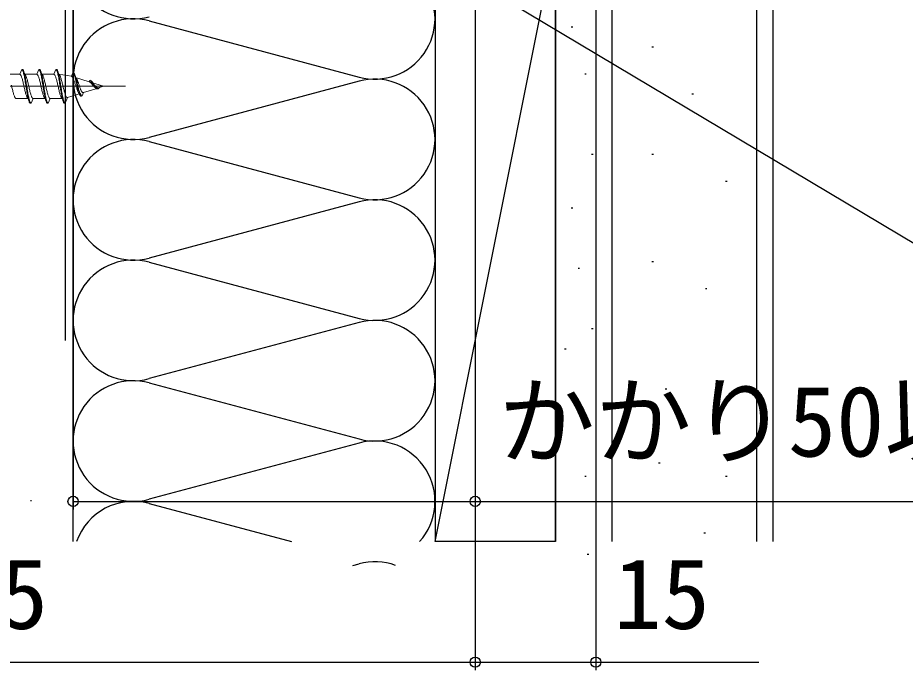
# Model space of a CAD drawing. Units: millimetres, scale not verified. Extents: x -525 to 525, y -783 to 779.
# Drawn here: x -344.9 to -234.5, y 14.6 to 95.7 of the extents above; entities that cross this region are included whole.
import ezdxf
from ezdxf.enums import TextEntityAlignment as Align

# ---------------------------------------------------------------- set-up
doc = ezdxf.new("R2010")
doc.units = ezdxf.units.MM
doc.header["$LTSCALE"] = 4
doc.layers.add('0-5_YKK_13', color=4, linetype='Continuous', lineweight=18)
doc.layers.add('0-7_YKK_D', color=6, linetype='Continuous')
doc.layers.add('0-9_YSS_K', color=3, linetype='Continuous')
doc.styles.add('ＭＳ ゴシック', font='')
doc.styles.get('ＭＳ ゴシック').set_extended_font_data('MS Gothic')

msp = doc.modelspace()

# ---------------------------------------------------------------- linework, layer by layer
at = {"layer": '0-5_YKK_13'}
for p, q in [((-344.038, 88.68), (-344.008, 88.674)), ((-338.202, 88.431), (-338.026, 88.854)), ((-331.489, 87.18), (-392.989, 87.18)), ((-337.677, 88.263), (-337.649, 88.242)), ((-335.877, 87.911), (-335.847, 87.89)), ((-343.326, 85.08), (-343.226, 85.08)), ((-339.335, 85.68), (-339.086, 85.08)), ((-338.986, 85.086), (-338.702, 85.773))]:
    msp.add_line(p, q, dxfattribs=at)
for points in [[(-344.635, 88.68), (-346.158, 88.68), (-346.406, 89.28)], [(-343.634, 85.703), (-343.663, 85.731), (-343.693, 85.77), (-343.722, 85.821), (-343.752, 85.881), (-343.781, 85.951), (-343.81, 86.031), (-343.84, 86.119), (-343.869, 86.216), (-343.899, 86.32), (-343.928, 86.43), (-343.958, 86.546), (-343.987, 86.667), (-344.017, 86.792), (-344.046, 86.92), (-344.075, 87.049), (-344.105, 87.18), (-344.134, 87.311), (-344.164, 87.44), (-344.193, 87.568), (-344.223, 87.693), (-344.252, 87.814), (-344.282, 87.93), (-344.311, 88.04), (-344.34, 88.144), (-344.37, 88.241), (-344.399, 88.329), (-344.429, 88.409), (-344.458, 88.479), (-344.488, 88.539), (-344.517, 88.59), (-344.547, 88.629), (-344.576, 88.657), (-344.605, 88.674), (-344.635, 88.68), (-344.386, 89.28), (-344.286, 89.28), (-344.257, 89.272), (-344.227, 89.248), (-344.198, 89.208)], [(-344.386, 89.28), (-344.357, 89.272), (-344.327, 89.248), (-344.298, 89.208), (-344.269, 89.153), (-344.239, 89.083), (-344.21, 88.999), (-344.18, 88.9), (-344.151, 88.789), (-344.121, 88.665), (-344.092, 88.53), (-344.062, 88.384), (-344.033, 88.23), (-344.004, 88.067), (-343.974, 87.898), (-343.945, 87.723), (-343.915, 87.545), (-343.886, 87.363), (-343.856, 87.18), (-343.827, 86.997), (-343.797, 86.815), (-343.768, 86.636), (-343.739, 86.462), (-343.709, 86.292), (-343.68, 86.13), (-343.65, 85.975), (-343.621, 85.83), (-343.591, 85.695), (-343.562, 85.571), (-343.532, 85.46), (-343.503, 85.361), (-343.474, 85.277), (-343.444, 85.207), (-343.415, 85.152), (-343.385, 85.112), (-343.356, 85.088), (-343.326, 85.08), (-343.575, 85.68), (-343.604, 85.686), (-343.634, 85.703)], [(-342.515, 88.68), (-344.038, 88.68), (-344.286, 89.28)], [(-344.198, 89.208), (-344.169, 89.153), (-344.139, 89.083), (-344.11, 88.999), (-344.08, 88.9), (-344.051, 88.789), (-344.021, 88.665), (-343.992, 88.53), (-343.962, 88.384), (-343.933, 88.23), (-343.904, 88.067), (-343.874, 87.898), (-343.845, 87.723), (-343.815, 87.545), (-343.786, 87.363), (-343.756, 87.18), (-343.727, 86.997), (-343.697, 86.815), (-343.668, 86.636), (-343.639, 86.462), (-343.609, 86.292), (-343.58, 86.13), (-343.55, 85.975), (-343.521, 85.83), (-343.491, 85.695), (-343.462, 85.571), (-343.432, 85.46), (-343.403, 85.361), (-343.374, 85.277), (-343.344, 85.207), (-343.315, 85.152), (-343.285, 85.112), (-343.256, 85.088), (-343.226, 85.08), (-342.978, 85.68), (-341.455, 85.68)], [(-344.008, 88.674), (-343.979, 88.657), (-343.95, 88.629), (-343.92, 88.59), (-343.891, 88.539), (-343.861, 88.479), (-343.832, 88.409), (-343.802, 88.329), (-343.773, 88.241), (-343.743, 88.144), (-343.714, 88.04), (-343.685, 87.93), (-343.655, 87.814), (-343.626, 87.693)], [(-340.917, 85.703), (-340.946, 85.731), (-340.976, 85.77), (-341.005, 85.821), (-341.035, 85.881), (-341.064, 85.951), (-341.093, 86.031), (-341.123, 86.119), (-341.152, 86.216), (-341.182, 86.32), (-341.211, 86.43), (-341.241, 86.546), (-341.27, 86.667), (-341.3, 86.792), (-341.329, 86.92), (-341.358, 87.049), (-341.388, 87.18), (-341.417, 87.311), (-341.447, 87.44), (-341.476, 87.568), (-341.506, 87.693), (-341.535, 87.814), (-341.565, 87.93), (-341.594, 88.04), (-341.623, 88.144), (-341.653, 88.241), (-341.682, 88.329), (-341.712, 88.409), (-341.741, 88.479), (-341.771, 88.539), (-341.8, 88.59), (-341.83, 88.629), (-341.859, 88.657), (-341.888, 88.674), (-341.918, 88.68), (-342.166, 89.28), (-342.266, 89.28), (-342.515, 88.68), (-342.485, 88.674), (-342.456, 88.657)], [(-342.456, 88.657), (-342.427, 88.629), (-342.397, 88.59), (-342.368, 88.539), (-342.338, 88.479), (-342.309, 88.409), (-342.279, 88.329), (-342.25, 88.241), (-342.22, 88.144), (-342.191, 88.04), (-342.162, 87.93), (-342.132, 87.814), (-342.103, 87.693), (-342.073, 87.568), (-342.044, 87.44), (-342.014, 87.311), (-341.985, 87.18), (-341.955, 87.049), (-341.926, 86.92), (-341.897, 86.792), (-341.867, 86.667), (-341.838, 86.546), (-341.808, 86.43), (-341.779, 86.32), (-341.749, 86.216), (-341.72, 86.119), (-341.69, 86.031), (-341.661, 85.951), (-341.632, 85.881), (-341.602, 85.821), (-341.573, 85.77), (-341.543, 85.731), (-341.514, 85.703), (-341.484, 85.686), (-341.455, 85.68), (-341.206, 85.08), (-341.106, 85.08), (-340.858, 85.68)], [(-342.266, 89.28), (-342.237, 89.272), (-342.207, 89.248)], [(-342.207, 89.248), (-342.178, 89.208), (-342.149, 89.153), (-342.119, 89.083), (-342.09, 88.999)], [(-342.166, 89.28), (-342.137, 89.272), (-342.107, 89.248)], [(-342.107, 89.248), (-342.078, 89.208), (-342.049, 89.153), (-342.019, 89.083), (-341.99, 88.999), (-341.96, 88.9), (-341.931, 88.789), (-341.901, 88.665), (-341.872, 88.53), (-341.842, 88.384), (-341.813, 88.23), (-341.784, 88.067), (-341.754, 87.898), (-341.725, 87.723), (-341.695, 87.545), (-341.666, 87.363), (-341.636, 87.18), (-341.607, 86.997), (-341.577, 86.815), (-341.548, 86.636), (-341.519, 86.462), (-341.489, 86.292), (-341.46, 86.13), (-341.43, 85.975), (-341.401, 85.83), (-341.371, 85.695), (-341.342, 85.571), (-341.312, 85.46), (-341.283, 85.361), (-341.254, 85.277), (-341.224, 85.207), (-341.195, 85.152), (-341.165, 85.112), (-341.136, 85.088), (-341.106, 85.08)], [(-342.09, 88.999), (-342.06, 88.9), (-342.031, 88.789)], [(-342.031, 88.789), (-342.001, 88.665), (-341.972, 88.53), (-341.942, 88.384), (-341.913, 88.23)], [(-341.918, 88.68), (-340.395, 88.68), (-340.146, 89.28)], [(-340.395, 88.68), (-340.365, 88.674), (-340.336, 88.657), (-340.307, 88.629), (-340.277, 88.59), (-340.248, 88.539), (-340.218, 88.479), (-340.189, 88.409), (-340.159, 88.329), (-340.13, 88.241), (-340.1, 88.144), (-340.071, 88.04), (-340.042, 87.93), (-340.012, 87.814), (-339.983, 87.693), (-339.953, 87.568), (-339.924, 87.44), (-339.894, 87.311), (-339.865, 87.18), (-339.835, 87.049), (-339.806, 86.92), (-339.777, 86.792), (-339.747, 86.667), (-339.718, 86.546), (-339.688, 86.43), (-339.659, 86.32), (-339.629, 86.216), (-339.6, 86.119), (-339.57, 86.031), (-339.541, 85.951), (-339.512, 85.881), (-339.482, 85.821), (-339.453, 85.77), (-339.423, 85.731), (-339.394, 85.703), (-339.364, 85.686), (-339.335, 85.68), (-340.858, 85.68), (-340.887, 85.686), (-340.917, 85.703)], [(-339.546, 87.363), (-339.575, 87.544), (-339.605, 87.723), (-339.634, 87.897), (-339.664, 88.067), (-339.693, 88.229), (-339.722, 88.383), (-339.752, 88.529), (-339.781, 88.664), (-339.811, 88.788), (-339.84, 88.899), (-339.87, 88.998), (-339.899, 89.083), (-339.929, 89.153), (-339.958, 89.208), (-339.987, 89.248), (-340.017, 89.272), (-340.046, 89.28), (-340.146, 89.28), (-340.117, 89.272), (-340.087, 89.248), (-340.058, 89.208), (-340.029, 89.153), (-339.999, 89.083), (-339.97, 88.999), (-339.94, 88.9), (-339.911, 88.789), (-339.881, 88.665), (-339.852, 88.53), (-339.822, 88.384), (-339.793, 88.23), (-339.764, 88.067), (-339.734, 87.898), (-339.705, 87.723), (-339.675, 87.545), (-339.646, 87.363)], [(-337.124, 86.269), (-337.155, 86.27), (-337.186, 86.279), (-337.216, 86.294), (-337.247, 86.317), (-337.278, 86.347), (-337.309, 86.384), (-337.34, 86.428), (-337.37, 86.479), (-337.401, 86.537), (-337.432, 86.601), (-337.463, 86.67), (-337.494, 86.745), (-337.524, 86.825), (-337.555, 86.909), (-337.586, 86.996), (-337.617, 87.087), (-337.648, 87.18), (-337.678, 87.275), (-337.709, 87.37), (-337.74, 87.466), (-337.771, 87.562), (-337.801, 87.656), (-337.832, 87.748), (-337.863, 87.837), (-337.894, 87.922), (-337.925, 88.003), (-337.955, 88.079), (-337.986, 88.149), (-338.017, 88.213), (-338.048, 88.27), (-338.079, 88.319), (-338.109, 88.36), (-338.14, 88.393), (-338.171, 88.416), (-338.202, 88.431), (-339.798, 88.68), (-340.046, 89.28)], [(-339.767, 88.672), (-339.737, 88.652), (-339.706, 88.621), (-339.676, 88.58), (-339.646, 88.528), (-339.615, 88.466), (-339.585, 88.394), (-339.554, 88.313), (-339.524, 88.224), (-339.493, 88.128), (-339.463, 88.024), (-339.432, 87.914), (-339.402, 87.8), (-339.372, 87.681), (-339.341, 87.558), (-339.311, 87.433), (-339.28, 87.307), (-339.25, 87.18), (-339.219, 87.054), (-339.189, 86.928), (-339.158, 86.806), (-339.128, 86.686), (-339.098, 86.571), (-339.067, 86.461), (-339.037, 86.357), (-339.006, 86.259), (-338.976, 86.169), (-338.945, 86.086), (-338.915, 86.013), (-338.884, 85.948), (-338.854, 85.893), (-338.823, 85.848), (-338.793, 85.813), (-338.763, 85.789), (-338.732, 85.776), (-338.702, 85.773), (-337.093, 86.276), (-336.966, 85.969), (-336.996, 85.961), (-337.025, 85.962)], [(-337.025, 85.962), (-337.055, 85.973), (-337.084, 85.994), (-337.114, 86.024), (-337.143, 86.065), (-337.172, 86.114), (-337.202, 86.174), (-337.231, 86.242), (-337.261, 86.319), (-337.29, 86.404), (-337.32, 86.497), (-337.349, 86.598), (-337.379, 86.704), (-337.408, 86.817), (-337.437, 86.934), (-337.467, 87.055), (-337.496, 87.18), (-337.526, 87.307), (-337.555, 87.435), (-337.585, 87.563), (-337.614, 87.691), (-337.644, 87.817), (-337.673, 87.94), (-337.702, 88.059), (-337.732, 88.173), (-337.761, 88.282), (-337.791, 88.384), (-337.82, 88.478), (-337.85, 88.563), (-337.879, 88.639), (-337.909, 88.705), (-337.938, 88.76), (-337.967, 88.804), (-337.997, 88.835), (-338.026, 88.854), (-337.926, 88.811), (-337.705, 88.275), (-335.985, 87.738), (-335.906, 87.927), (-335.806, 87.883)], [(-336.896, 86.005), (-336.925, 86.005), (-336.955, 86.016), (-336.984, 86.035), (-337.014, 86.064), (-337.043, 86.103), (-337.072, 86.15), (-337.102, 86.207), (-337.131, 86.273), (-337.161, 86.347), (-337.19, 86.429), (-337.22, 86.519), (-337.249, 86.616), (-337.279, 86.719), (-337.308, 86.828), (-337.337, 86.942), (-337.367, 87.059), (-337.396, 87.18), (-337.426, 87.303), (-337.455, 87.427), (-337.485, 87.552), (-337.514, 87.676), (-337.544, 87.798), (-337.573, 87.918), (-337.602, 88.034), (-337.632, 88.145), (-337.661, 88.251), (-337.691, 88.35), (-337.72, 88.442), (-337.75, 88.525), (-337.779, 88.599), (-337.809, 88.664), (-337.838, 88.718), (-337.867, 88.76), (-337.897, 88.792), (-337.926, 88.811)], [(-345.657, 87.311), (-345.628, 87.18), (-345.598, 87.049), (-345.569, 86.92), (-345.54, 86.792), (-345.51, 86.667), (-345.481, 86.546), (-345.451, 86.43), (-345.422, 86.32), (-345.392, 86.216), (-345.363, 86.119), (-345.333, 86.031), (-345.304, 85.951), (-345.275, 85.881), (-345.245, 85.821), (-345.216, 85.77), (-345.186, 85.731), (-345.157, 85.703), (-345.127, 85.686), (-345.098, 85.68), (-343.575, 85.68)], [(-343.626, 87.693), (-343.596, 87.568), (-343.567, 87.44)], [(-343.567, 87.44), (-343.537, 87.311), (-343.508, 87.18), (-343.478, 87.049), (-343.449, 86.92)], [(-341.913, 88.23), (-341.884, 88.067), (-341.854, 87.898)], [(-341.854, 87.898), (-341.825, 87.723), (-341.795, 87.545), (-341.766, 87.363), (-341.736, 87.18), (-341.707, 86.997), (-341.677, 86.815), (-341.648, 86.636), (-341.619, 86.462), (-341.589, 86.292), (-341.56, 86.13), (-341.53, 85.975), (-341.501, 85.83), (-341.471, 85.695), (-341.442, 85.571), (-341.412, 85.46), (-341.383, 85.361)], [(-339.646, 87.363), (-339.616, 87.18), (-339.587, 86.997), (-339.557, 86.815), (-339.528, 86.636), (-339.499, 86.462), (-339.469, 86.292), (-339.44, 86.13), (-339.41, 85.975), (-339.381, 85.83), (-339.351, 85.695), (-339.322, 85.571), (-339.292, 85.46), (-339.263, 85.361), (-339.234, 85.277), (-339.204, 85.207), (-339.175, 85.152), (-339.145, 85.112), (-339.116, 85.088), (-339.086, 85.08), (-338.986, 85.086), (-339.016, 85.093), (-339.045, 85.117), (-339.075, 85.157), (-339.104, 85.211), (-339.134, 85.281), (-339.163, 85.365), (-339.192, 85.463), (-339.222, 85.575), (-339.251, 85.698), (-339.281, 85.833), (-339.31, 85.978), (-339.34, 86.132), (-339.369, 86.294), (-339.399, 86.463), (-339.428, 86.637), (-339.457, 86.816), (-339.487, 86.997), (-339.516, 87.18), (-339.546, 87.363)], [(-337.649, 88.242), (-337.622, 88.213), (-337.594, 88.177), (-337.566, 88.134), (-337.539, 88.084)], [(-337.539, 88.084), (-337.511, 88.028), (-337.483, 87.966)], [(-337.483, 87.966), (-337.455, 87.899), (-337.428, 87.828), (-337.4, 87.754), (-337.372, 87.676)], [(-337.372, 87.676), (-337.345, 87.595), (-337.317, 87.513)], [(-337.317, 87.513), (-337.289, 87.43), (-337.262, 87.346), (-337.234, 87.263), (-337.206, 87.18)], [(-337.206, 87.18), (-337.179, 87.099), (-337.151, 87.02)], [(-334.938, 86.953), (-334.968, 86.948), (-334.999, 86.945), (-335.03, 86.945), (-335.061, 86.947), (-335.092, 86.952), (-335.122, 86.959), (-335.153, 86.969), (-335.184, 86.982), (-335.215, 86.998), (-335.246, 87.017), (-335.276, 87.038), (-335.307, 87.062), (-335.338, 87.088), (-335.369, 87.117), (-335.4, 87.147), (-335.43, 87.18), (-335.461, 87.214), (-335.492, 87.25), (-335.523, 87.287), (-335.554, 87.325), (-335.584, 87.363), (-335.615, 87.401), (-335.646, 87.439), (-335.677, 87.477), (-335.707, 87.513), (-335.738, 87.548), (-335.769, 87.582), (-335.8, 87.613), (-335.831, 87.642), (-335.861, 87.668), (-335.892, 87.691), (-335.923, 87.71), (-335.954, 87.726), (-335.985, 87.738)], [(-335.847, 87.89), (-335.818, 87.864), (-335.789, 87.833), (-335.759, 87.798), (-335.73, 87.76)], [(-335.806, 87.883), (-335.711, 87.652), (-334.199, 87.18), (-334.714, 87.019), (-334.742, 87.011), (-334.769, 87.005), (-334.797, 87), (-334.825, 86.996), (-334.852, 86.995), (-334.88, 86.996), (-334.908, 86.999), (-334.935, 87.004), (-334.963, 87.011), (-334.991, 87.021), (-335.018, 87.033), (-335.046, 87.048), (-335.074, 87.064), (-335.102, 87.084), (-335.129, 87.105), (-335.157, 87.128), (-335.185, 87.153), (-335.212, 87.18), (-335.24, 87.208), (-335.268, 87.238), (-335.295, 87.269), (-335.323, 87.3), (-335.351, 87.332), (-335.378, 87.364), (-335.406, 87.396), (-335.434, 87.428), (-335.462, 87.459), (-335.489, 87.489), (-335.517, 87.517), (-335.545, 87.544), (-335.572, 87.569), (-335.6, 87.591), (-335.628, 87.611), (-335.655, 87.628), (-335.683, 87.642)], [(-334.805, 86.919), (-334.835, 86.911), (-334.864, 86.907), (-334.894, 86.905), (-334.923, 86.906), (-334.952, 86.91), (-334.982, 86.918), (-335.011, 86.929), (-335.041, 86.943), (-335.07, 86.961), (-335.1, 86.983), (-335.129, 87.008), (-335.159, 87.036), (-335.188, 87.068), (-335.217, 87.103), (-335.247, 87.14), (-335.276, 87.18), (-335.306, 87.222), (-335.335, 87.266), (-335.365, 87.312), (-335.394, 87.359), (-335.424, 87.406), (-335.453, 87.454), (-335.482, 87.502), (-335.512, 87.549), (-335.541, 87.595), (-335.571, 87.64), (-335.6, 87.682), (-335.63, 87.722), (-335.659, 87.759), (-335.689, 87.792), (-335.718, 87.822), (-335.747, 87.847), (-335.777, 87.868), (-335.806, 87.883)], [(-335.73, 87.76), (-335.7, 87.718), (-335.671, 87.673)], [(-335.671, 87.673), (-335.641, 87.626), (-335.612, 87.577), (-335.582, 87.527), (-335.553, 87.476), (-335.524, 87.425), (-335.494, 87.374), (-335.465, 87.323), (-335.435, 87.274), (-335.406, 87.226), (-335.376, 87.18), (-335.347, 87.136), (-335.317, 87.095), (-335.288, 87.057), (-335.259, 87.021), (-335.229, 86.99), (-335.2, 86.961)], [(-343.449, 86.92), (-343.42, 86.792), (-343.39, 86.667)], [(-343.39, 86.667), (-343.361, 86.546), (-343.331, 86.43), (-343.302, 86.32), (-343.272, 86.216), (-343.243, 86.119), (-343.213, 86.031), (-343.184, 85.951), (-343.155, 85.881), (-343.125, 85.821), (-343.096, 85.77), (-343.066, 85.731), (-343.037, 85.703), (-343.007, 85.686), (-342.978, 85.68)], [(-337.151, 87.02), (-337.123, 86.943), (-337.095, 86.87), (-337.068, 86.801), (-337.04, 86.736), (-337.012, 86.676), (-336.985, 86.62), (-336.957, 86.571), (-336.929, 86.526), (-336.902, 86.488), (-336.874, 86.456), (-336.846, 86.43), (-336.819, 86.411), (-336.791, 86.398), (-336.763, 86.391), (-336.735, 86.39), (-336.708, 86.396)], [(-334.876, 86.969), (-336.708, 86.396), (-336.866, 86.013), (-336.966, 85.969)], [(-335.2, 86.961), (-335.17, 86.936), (-335.141, 86.915)], [(-335.141, 86.915), (-335.111, 86.898), (-335.082, 86.884), (-335.052, 86.874), (-335.023, 86.868), (-334.994, 86.865), (-334.964, 86.866), (-334.935, 86.869), (-334.905, 86.876), (-334.876, 86.885), (-334.846, 86.897)], [(-334.876, 86.969), (-334.846, 86.897), (-334.746, 86.941), (-334.714, 87.019)], [(-341.383, 85.361), (-341.354, 85.277), (-341.324, 85.207)], [(-341.324, 85.207), (-341.295, 85.152), (-341.265, 85.112), (-341.236, 85.088), (-341.206, 85.08)]]:
    msp.add_lwpolyline(points, dxfattribs=at)
at = {"layer": '0-7_YKK_D'}
for p, q in [((-288, 170.079), (-288, 14.58)), ((-288, 170.079), (-288, 14.58)), ((-273, 170.079), (-273, 14.58)), ((-338, 167.079), (-338, 34.58)), ((-288, 167.079), (-288, 34.58)), ((-403, 15.58), (-288, 15.58))]:
    msp.add_line(p, q, dxfattribs=at)
for points in [[(-394.206, 163.525), (-392.016, 162.219), (-215.411, 56.904), (-160.188, 56.904)], [(-338, 35.58), (-288, 35.58), (-184.813, 35.58)], [(-288, 15.58), (-273, 15.58), (-252.722, 15.58)]]:
    msp.add_lwpolyline(points, dxfattribs=at)
for centre in [(-338, 35.58), (-288, 35.58), (-288, 15.58), (-288, 15.58), (-273, 15.58)]:
    msp.add_circle(centre, 0.637, dxfattribs=at)
at = {"layer": '0-9_YSS_K'}
for p, q in [((-251, 130.579), (-251, 30.579)), ((-253, 30.579), (-253, 130.079)), ((-338, 30.579), (-338, 125.579)), ((-293, 125.579), (-293, 30.579)), ((-278, 125.579), (-278, 30.579)), ((-271, 125.579), (-271, 30.579)), ((-338, 50.325), (-338, 116.579)), ((-293, 30.579), (-278, 105.579)), ((-293, 105.579), (-293, 30.579)), ((-278, 30.579), (-278, 105.579)), ((-328.561, 95.325), (-302.438, 88.334)), ((-276.053, 94.573), (-275.853, 94.573)), ((-266.049, 92.072), (-265.849, 92.072)), ((-274.385, 88.738), (-274.185, 88.738)), ((-302.438, 87.825), (-328.561, 80.834)), ((-261.047, 86.237), (-260.847, 86.237)), ((-328.561, 80.325), (-302.438, 73.334)), ((-273.552, 78.734), (-273.352, 78.734)), ((-266.049, 78.734), (-265.849, 78.734)), ((-256.879, 75.399), (-256.679, 75.399)), ((-302.438, 72.825), (-328.561, 65.834)), ((-276.053, 72.065), (-275.853, 72.065)), ((-328.561, 65.325), (-302.438, 58.334)), ((-266.049, 65.395), (-265.849, 65.395)), ((-275.219, 64.562), (-275.019, 64.562)), ((-259.38, 62.061), (-259.18, 62.061)), ((-302.438, 57.825), (-328.561, 50.834)), ((-273.552, 57.059), (-273.352, 57.059)), ((-276.886, 54.558), (-276.686, 54.558)), ((-328.561, 50.325), (-302.438, 43.334)), ((-264.382, 49.556), (-264.182, 49.556)), ((-256.045, 48.722), (-255.845, 48.722)), ((-271.884, 47.055), (-271.684, 47.055)), ((-302.438, 42.825), (-328.561, 35.834)), ((-265.215, 40.386), (-265.015, 40.386)), ((-274.385, 38.719), (-274.185, 38.719)), ((-256.879, 38.719), (-256.679, 38.719)), ((-343.282, 35.686), (-343.182, 35.686)), ((-328.561, 35.325), (-310.828, 30.579)), ((-259.57, 31.667), (-259.37, 31.667)), ((-278, 30.579), (-293, 30.579)), ((-274.075, 29.029), (-273.875, 29.029)), ((-303.221, 27.615), (-302.438, 27.825))]:
    msp.add_line(p, q, dxfattribs=at)
for points in [[(-251, 130.579), (-271, 125.579), (-271, 30.579)], [(-340.5, 104.073), (-339, 104.073), (-339, 55.579)]]:
    msp.add_lwpolyline(points, dxfattribs=at)
for centre, start, end in [((-330.5, 103.079), 75.01911, 284.9809), ((-300.5, 95.579), 255.01911, 104.9809), ((-330.5, 88.079), 75.01911, 284.9809), ((-300.5, 80.579), 255.01911, 104.9809), ((-330.5, 73.079), 75.01911, 284.9809), ((-300.5, 65.579), 255.01911, 104.9809), ((-330.5, 58.079), 75.01911, 284.9809), ((-300.5, 50.579), 255.01911, 104.9809), ((-330.5, 43.079), 75.01911, 284.9809), ((-300.5, 35.579), 318.18961, 104.9809), ((-330.5, 28.079), 75.01911, 160.52881), ((-300.5, 20.579), 69.73088, 104.9809)]:
    msp.add_arc(centre, 7.5, start, end, dxfattribs=at)

# ---------------------------------------------------------------- texts
at = {"layer": '0-7_YKK_D', "style": 'ＭＳ ゴシック'}
for s, p in [('かかり50以上', (-285.109, 38.512)), ('115', (-359.068, 17.08)), ('15', (-270.79, 17.08))]:
    msp.add_text(s, height=8.798, dxfattribs=at).set_placement(p, align=Align.BOTTOM_LEFT)

doc.saveas('drawing.dxf')
